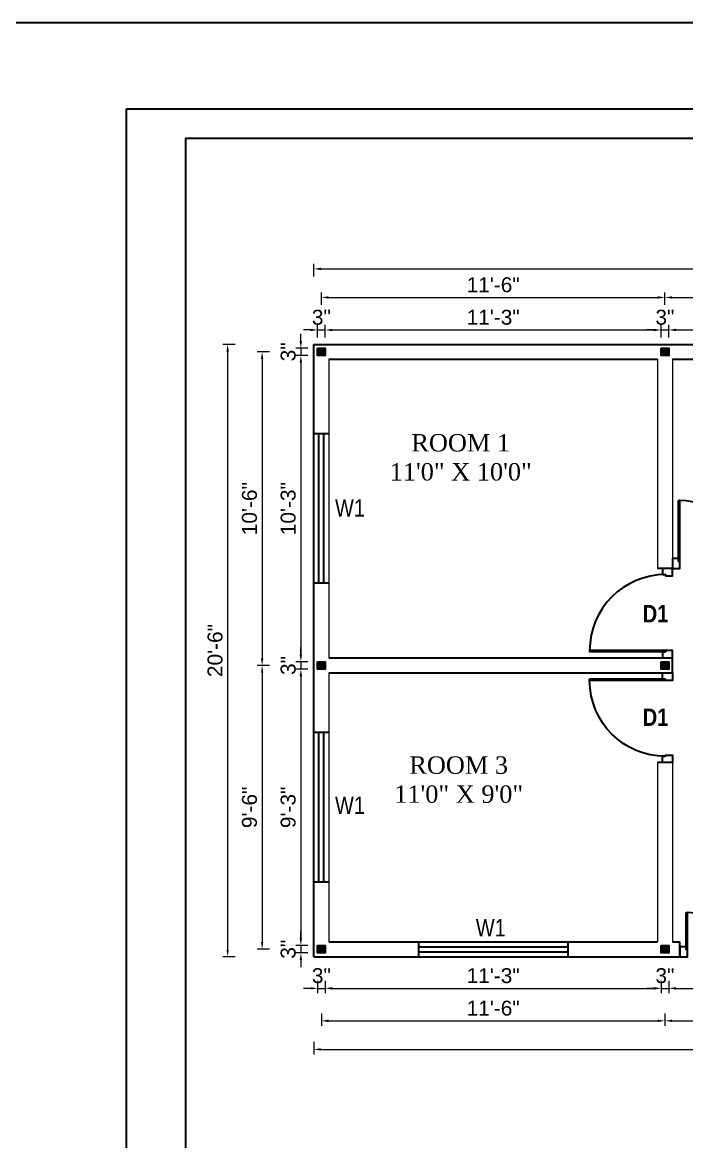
# Model space of a CAD drawing. Header units: inches. Extents: x 94889 to 364662, y -10661 to -3947.
# Drawn here: x 113645.8 to 113912.6, y -7597.2 to -7147.5 of the extents above; entities that cross this region are included whole.
import ezdxf

# ---------------------------------------------------------------- set-up
doc = ezdxf.new("R2010")
doc.units = ezdxf.units.IN
doc.header["$LTSCALE"] = 2
doc.header["$MEASUREMENT"] = 0
doc.header["$PDMODE"] = 34
doc.layers.get('DEFPOINTS').update_dxf_attribs({"color": 141, "linetype": 'CONTINUOUS'})
for name, color, linetype, lineweight in [('dimension', 160, 'CONTINUOUS', 15), ('door', 20, 'CONTINUOUS', 35), ('steps', 253, 'CONTINUOUS', 20)]:
    doc.layers.add(name, color=color, linetype=linetype, lineweight=lineweight)
doc.layers.add('Normal Wall', color=7, linetype='CONTINUOUS', lineweight=35, true_color=0xffaf89)
doc.styles.add('Lettring Text', font='arial.ttf')
doc.styles.get("Standard").update_dxf_attribs({"font": 'ARIALN.TTF'})
doc.dimstyles.new('Copy of Standard', dxfattribs={"dimtxt": 6, "dimasz": 2.875, "dimexe": 2, "dimexo": 4, "dimgap": 2, "dimtad": 1, "dimdec": 0, "dimrnd": 1, "dimzin": 0, "dimdsep": 46, "dimlunit": 4, "dimtxsty": 'Lettring Text', "dimcen": 0.1, "dimclrd": 7, "dimclre": 7, "dimclrt": 7, "dimazin": 0, "dimtfac": 0.645, "dimtdec": 0, "dimtmove": 1, "dimatfit": 0, "dimfxl": 3, "dimfxlon": 1, "dimtfillclr": 256, "dimtolj": 1, "dimtzin": 0, "dimlwd": -1, "dimlwe": -1, "dimarcsym": 2})

# ---------------------------------------------------------------- blocks, each defined once
blk = doc.blocks.new("3' DOOR")
at = {"layer": 'door', "ltscale": 0.5}
for p, q in [((104173.36, -7670.17), (104173.86, -7670.16)), ((104173.36, -7685.16), (104173.36, -7670.17)), ((104173.86, -7685.16), (104173.86, -7670.16)), ((104203.86, -7685.16), (104203.86, -7670.16)), ((104203.86, -7670.16), (104204.36, -7670.16)), ((104204.36, -7685.16), (104204.36, -7670.16)), ((104173.36, -7683.91), (104173.36, -7685.16)), ((104204.36, -7683.91), (104204.36, -7685.16)), ((104173.86, -7685.16), (104173.36, -7685.16)), ((104204.36, -7685.16), (104203.86, -7685.16))]:
    blk.add_line(p, q, dxfattribs=at)
for points in [[(104173.36, -7683.91), (104170.86, -7683.91), (104170.86, -7687.91), (104173.86, -7687.91), (104173.86, -7685.16)], [(104203.86, -7685.16), (104203.86, -7687.91), (104206.86, -7687.91), (104206.86, -7683.91), (104204.36, -7683.91)]]:
    blk.add_lwpolyline(points, dxfattribs=at)
for centre, start, end in [((104173.86, -7685.16), 0, 90), ((104203.86, -7685.16), 90, 180)]:
    blk.add_arc(centre, 15, start, end, dxfattribs=at)
blk = doc.blocks.new("2.5' DOOR")
at = {"layer": 'door', "ltscale": 0.5}
for p, q in [((104171.42, -7702.85), (104171.42, -7678.35)), ((104171.92, -7678.35), (104171.42, -7678.35)), ((104171.92, -7702.85), (104171.92, -7678.35)), ((104171.42, -7701.6), (104171.42, -7702.85)), ((104171.92, -7702.85), (104171.42, -7702.85))]:
    blk.add_line(p, q, dxfattribs=at)
for points in [[(104171.42, -7701.6), (104168.92, -7701.6), (104168.92, -7705.6), (104171.92, -7705.6), (104171.92, -7702.85)], [(104196.42, -7701.6), (104196.42, -7702.85), (104195.92, -7702.85), (104195.92, -7705.6), (104198.92, -7705.6), (104198.92, -7701.6), (104196.42, -7701.6)]]:
    blk.add_lwpolyline(points, dxfattribs=at)
blk.add_arc((104171.92, -7702.85), 24.5, 0, 90, dxfattribs=at)
blk = doc.blocks.new("3' SINGLE DOOR")
at = {"layer": 'door', "ltscale": 0.5}
for p, q in [((104171.42, -7702.85), (104171.42, -7672.35)), ((104171.92, -7672.35), (104171.42, -7672.35)), ((104171.92, -7702.85), (104171.92, -7672.35)), ((104171.42, -7701.6), (104171.42, -7702.85)), ((104171.92, -7702.85), (104171.42, -7702.85))]:
    blk.add_line(p, q, dxfattribs=at)
for points in [[(104171.42, -7701.6), (104168.92, -7701.6), (104168.92, -7705.6), (104171.92, -7705.6), (104171.92, -7702.85)], [(104202.42, -7701.6), (104202.42, -7702.85), (104201.92, -7702.85), (104201.92, -7705.6), (104204.92, -7705.6), (104204.92, -7701.6), (104202.42, -7701.6)]]:
    blk.add_lwpolyline(points, dxfattribs=at)
blk.add_arc((104171.92, -7702.85), 30.5, 0, 90, dxfattribs=at)
blk = doc.blocks.new('*D934')
at = {"layer": 'DEFPOINTS', "color": 0, "ltscale": 0.3, "transparency": 16777216}
for p in [(113767.43, -7271.07), (113764.43, -7278.36), (113767.43, -7278.36)]:
    blk.add_point(p, dxfattribs=at)
at = {"layer": 'steps', "color": 7, "ltscale": 0.3, "transparency": 16777216}
for p, q in [((113764.43, -7274.07), (113764.43, -7269.07)), ((113767.43, -7274.07), (113767.43, -7269.07)), ((113761.56, -7271.07), (113758.68, -7271.07)), ((113764.43, -7271.07), (113767.43, -7271.07)), ((113770.31, -7271.07), (113773.18, -7271.07))]:
    blk.add_line(p, q, dxfattribs=at)
for points in [[(113761.56, -7270.59), (113761.56, -7271.55), (113764.43, -7271.07)], [(113770.31, -7270.59), (113770.31, -7271.55), (113767.43, -7271.07)]]:
    blk.add_solid(points, dxfattribs=at)
at = {"layer": 'steps', "color": 7, "ltscale": 0.3, "transparency": 16777216, "insert": (113765.93, -7266), "char_height": 6, "attachment_point": 5, "style": 'Lettring Text'}
blk.add_mtext('\\A1;3"', dxfattribs=at)
blk = doc.blocks.new('*D935')
at = {"layer": 'DEFPOINTS', "color": 0, "ltscale": 0.5, "transparency": 16777216}
for p in [(113902.43, -7271.07), (113767.43, -7278.36), (113902.43, -7278.36)]:
    blk.add_point(p, dxfattribs=at)
at = {"layer": 'steps', "color": 7, "ltscale": 0.5, "transparency": 16777216}
for p, q in [((113767.43, -7274.07), (113767.43, -7269.07)), ((113902.43, -7274.07), (113902.43, -7269.07)), ((113770.31, -7271.07), (113899.56, -7271.07))]:
    blk.add_line(p, q, dxfattribs=at)
for points in [[(113770.31, -7270.59), (113770.31, -7271.55), (113767.43, -7271.07)], [(113899.56, -7270.59), (113899.56, -7271.55), (113902.43, -7271.07)]]:
    blk.add_solid(points, dxfattribs=at)
at = {"layer": 'steps', "color": 7, "ltscale": 0.5, "transparency": 16777216, "insert": (113834.93, -7266), "char_height": 6, "attachment_point": 5, "style": 'Lettring Text'}
blk.add_mtext('\\A1;11\'-3"', dxfattribs=at)
blk = doc.blocks.new('*D936')
at = {"layer": 'DEFPOINTS', "color": 0, "ltscale": 0.5, "transparency": 16777216}
for p in [(113905.43, -7271.07), (113902.43, -7278.36), (113905.43, -7278.36)]:
    blk.add_point(p, dxfattribs=at)
at = {"layer": 'steps', "color": 7, "ltscale": 0.5, "transparency": 16777216}
for p, q in [((113902.43, -7274.07), (113902.43, -7269.07)), ((113905.43, -7274.07), (113905.43, -7269.07)), ((113899.56, -7271.07), (113896.68, -7271.07)), ((113902.43, -7271.07), (113905.43, -7271.07)), ((113908.31, -7271.07), (113911.18, -7271.07))]:
    blk.add_line(p, q, dxfattribs=at)
for points in [[(113899.56, -7270.59), (113899.56, -7271.55), (113902.43, -7271.07)], [(113908.31, -7270.59), (113908.31, -7271.55), (113905.43, -7271.07)]]:
    blk.add_solid(points, dxfattribs=at)
at = {"layer": 'steps', "color": 7, "ltscale": 0.5, "transparency": 16777216, "insert": (113903.93, -7266), "char_height": 6, "attachment_point": 5, "style": 'Lettring Text'}
blk.add_mtext('\\A1;3"', dxfattribs=at)
blk = doc.blocks.new('*D937')
at = {"layer": 'DEFPOINTS', "color": 0, "ltscale": 0.5, "transparency": 16777216}
for p in [(113950.43, -7271.07), (113905.43, -7278.36), (113950.43, -7278.36)]:
    blk.add_point(p, dxfattribs=at)
at = {"layer": 'steps', "color": 7, "ltscale": 0.5, "transparency": 16777216}
for p, q in [((113905.43, -7274.07), (113905.43, -7269.07)), ((113950.43, -7274.07), (113950.43, -7269.07)), ((113908.31, -7271.07), (113947.56, -7271.07))]:
    blk.add_line(p, q, dxfattribs=at)
for points in [[(113908.31, -7270.59), (113908.31, -7271.55), (113905.43, -7271.07)], [(113947.56, -7270.59), (113947.56, -7271.55), (113950.43, -7271.07)]]:
    blk.add_solid(points, dxfattribs=at)
at = {"layer": 'steps', "color": 7, "ltscale": 0.5, "transparency": 16777216, "insert": (113927.93, -7266), "char_height": 6, "attachment_point": 5, "style": 'Lettring Text'}
blk.add_mtext('\\A1;3\'-9"', dxfattribs=at)
blk = doc.blocks.new('*D941')
at = {"layer": 'DEFPOINTS', "color": 0, "ltscale": 0.5, "transparency": 16777216}
for p in [(113903.93, -7258.01), (113765.93, -7279.86), (113903.93, -7279.86)]:
    blk.add_point(p, dxfattribs=at)
at = {"layer": 'steps', "color": 7, "ltscale": 0.5, "transparency": 16777216}
for p, q in [((113765.93, -7261.01), (113765.93, -7256.01)), ((113903.93, -7261.01), (113903.93, -7256.01)), ((113768.81, -7258.01), (113901.06, -7258.01))]:
    blk.add_line(p, q, dxfattribs=at)
for points in [[(113768.81, -7257.53), (113768.81, -7258.49), (113765.93, -7258.01)], [(113901.06, -7257.53), (113901.06, -7258.49), (113903.93, -7258.01)]]:
    blk.add_solid(points, dxfattribs=at)
at = {"layer": 'steps', "color": 7, "ltscale": 0.5, "transparency": 16777216, "insert": (113834.93, -7252.95), "char_height": 6, "attachment_point": 5, "style": 'Lettring Text'}
blk.add_mtext('\\A1;11\'-6"', dxfattribs=at)
blk = doc.blocks.new('*D950')
at = {"layer": 'DEFPOINTS', "color": 0, "ltscale": 0.5, "transparency": 16777216}
for p in [(113951.93, -7258.01), (113903.93, -7279.86), (113951.93, -7279.86)]:
    blk.add_point(p, dxfattribs=at)
at = {"layer": 'steps', "color": 7, "ltscale": 0.5, "transparency": 16777216}
for p, q in [((113903.93, -7261.01), (113903.93, -7256.01)), ((113951.93, -7261.01), (113951.93, -7256.01)), ((113906.81, -7258.01), (113949.06, -7258.01))]:
    blk.add_line(p, q, dxfattribs=at)
for points in [[(113906.81, -7257.53), (113906.81, -7258.49), (113903.93, -7258.01)], [(113949.06, -7257.53), (113949.06, -7258.49), (113951.93, -7258.01)]]:
    blk.add_solid(points, dxfattribs=at)
at = {"layer": 'steps', "color": 7, "ltscale": 0.5, "transparency": 16777216, "insert": (113927.93, -7253.01), "char_height": 6, "attachment_point": 5, "style": 'Lettring Text'}
blk.add_mtext("\\A1;4'", dxfattribs=at)
blk = doc.blocks.new('*D952')
at = {"layer": 'DEFPOINTS', "color": 0, "ltscale": 0.5, "transparency": 16777216}
for p in [(114092.93, -7246.53), (113762.93, -7276.86), (114092.93, -7276.86)]:
    blk.add_point(p, dxfattribs=at)
at = {"layer": 'steps', "color": 7, "ltscale": 0.5, "transparency": 16777216}
for p, q in [((113762.93, -7249.53), (113762.93, -7244.53)), ((113765.81, -7246.53), (114090.06, -7246.53)), ((114092.93, -7249.53), (114092.93, -7244.53))]:
    blk.add_line(p, q, dxfattribs=at)
for points in [[(113765.81, -7246.05), (113765.81, -7247.01), (113762.93, -7246.53)], [(114090.06, -7246.05), (114090.06, -7247.01), (114092.93, -7246.53)]]:
    blk.add_solid(points, dxfattribs=at)
at = {"layer": 'steps', "color": 7, "ltscale": 0.5, "transparency": 16777216, "insert": (113927.93, -7241.47), "char_height": 6, "attachment_point": 5, "style": 'Lettring Text'}
blk.add_mtext('\\A1;27\'-6"', dxfattribs=at)
blk = doc.blocks.new('*D953')
at = {"layer": 'DEFPOINTS', "color": 0, "ltscale": 0.3, "transparency": 16777216}
for p in [(113764.43, -7521.36), (113767.43, -7521.36), (113767.43, -7535.58)]:
    blk.add_point(p, dxfattribs=at)
at = {"layer": 'steps', "color": 7, "ltscale": 0.3, "transparency": 16777216}
for p, q in [((113761.56, -7535.58), (113758.68, -7535.58)), ((113764.43, -7532.58), (113764.43, -7537.58)), ((113764.43, -7535.58), (113767.43, -7535.58)), ((113767.43, -7532.58), (113767.43, -7537.58)), ((113770.31, -7535.58), (113773.18, -7535.58))]:
    blk.add_line(p, q, dxfattribs=at)
for points in [[(113761.56, -7535.1), (113761.56, -7536.06), (113764.43, -7535.58)], [(113770.31, -7535.1), (113770.31, -7536.06), (113767.43, -7535.58)]]:
    blk.add_solid(points, dxfattribs=at)
at = {"layer": 'steps', "color": 7, "ltscale": 0.3, "transparency": 16777216, "insert": (113765.93, -7530.52), "char_height": 6, "attachment_point": 5, "style": 'Lettring Text'}
blk.add_mtext('\\A1;3"', dxfattribs=at)
blk = doc.blocks.new('*D954')
at = {"layer": 'DEFPOINTS', "color": 0, "ltscale": 0.5, "transparency": 16777216}
for p in [(113767.43, -7521.36), (113902.43, -7521.36), (113902.43, -7535.58)]:
    blk.add_point(p, dxfattribs=at)
at = {"layer": 'steps', "color": 7, "ltscale": 0.5, "transparency": 16777216}
for p, q in [((113767.43, -7532.58), (113767.43, -7537.58)), ((113770.31, -7535.58), (113899.56, -7535.58)), ((113902.43, -7532.58), (113902.43, -7537.58))]:
    blk.add_line(p, q, dxfattribs=at)
for points in [[(113770.31, -7535.1), (113770.31, -7536.06), (113767.43, -7535.58)], [(113899.56, -7535.1), (113899.56, -7536.06), (113902.43, -7535.58)]]:
    blk.add_solid(points, dxfattribs=at)
at = {"layer": 'steps', "color": 7, "ltscale": 0.5, "transparency": 16777216, "insert": (113834.93, -7530.52), "char_height": 6, "attachment_point": 5, "style": 'Lettring Text'}
blk.add_mtext('\\A1;11\'-3"', dxfattribs=at)
blk = doc.blocks.new('*D955')
at = {"layer": 'DEFPOINTS', "color": 0, "ltscale": 0.5, "transparency": 16777216}
for p in [(113902.43, -7521.36), (113905.43, -7521.36), (113905.43, -7535.58)]:
    blk.add_point(p, dxfattribs=at)
at = {"layer": 'steps', "color": 7, "ltscale": 0.5, "transparency": 16777216}
for p, q in [((113899.56, -7535.58), (113896.68, -7535.58)), ((113902.43, -7532.58), (113902.43, -7537.58)), ((113902.43, -7535.58), (113905.43, -7535.58)), ((113905.43, -7532.58), (113905.43, -7537.58)), ((113908.31, -7535.58), (113911.18, -7535.58))]:
    blk.add_line(p, q, dxfattribs=at)
for points in [[(113899.56, -7535.1), (113899.56, -7536.06), (113902.43, -7535.58)], [(113908.31, -7535.1), (113908.31, -7536.06), (113905.43, -7535.58)]]:
    blk.add_solid(points, dxfattribs=at)
at = {"layer": 'steps', "color": 7, "ltscale": 0.5, "transparency": 16777216, "insert": (113903.93, -7530.52), "char_height": 6, "attachment_point": 5, "style": 'Lettring Text'}
blk.add_mtext('\\A1;3"', dxfattribs=at)
blk = doc.blocks.new('*D956')
at = {"layer": 'DEFPOINTS', "color": 0, "ltscale": 0.5, "transparency": 16777216}
for p in [(113905.43, -7521.36), (113950.43, -7521.36), (113950.43, -7535.58)]:
    blk.add_point(p, dxfattribs=at)
at = {"layer": 'steps', "color": 7, "ltscale": 0.5, "transparency": 16777216}
for p, q in [((113905.43, -7532.58), (113905.43, -7537.58)), ((113908.31, -7535.58), (113947.56, -7535.58)), ((113950.43, -7532.58), (113950.43, -7537.58))]:
    blk.add_line(p, q, dxfattribs=at)
for points in [[(113908.31, -7535.1), (113908.31, -7536.06), (113905.43, -7535.58)], [(113947.56, -7535.1), (113947.56, -7536.06), (113950.43, -7535.58)]]:
    blk.add_solid(points, dxfattribs=at)
at = {"layer": 'steps', "color": 7, "ltscale": 0.5, "transparency": 16777216, "insert": (113927.93, -7530.52), "char_height": 6, "attachment_point": 5, "style": 'Lettring Text'}
blk.add_mtext('\\A1;3\'-9"', dxfattribs=at)
blk = doc.blocks.new('*D960')
at = {"layer": 'DEFPOINTS', "color": 0, "ltscale": 0.5, "transparency": 16777216}
for p in [(113765.93, -7519.86), (113903.93, -7519.86), (113903.93, -7548.64)]:
    blk.add_point(p, dxfattribs=at)
at = {"layer": 'steps', "color": 7, "ltscale": 0.5, "transparency": 16777216}
for p, q in [((113765.93, -7545.64), (113765.93, -7550.64)), ((113768.81, -7548.64), (113901.06, -7548.64)), ((113903.93, -7545.64), (113903.93, -7550.64))]:
    blk.add_line(p, q, dxfattribs=at)
for points in [[(113768.81, -7548.16), (113768.81, -7549.12), (113765.93, -7548.64)], [(113901.06, -7548.16), (113901.06, -7549.12), (113903.93, -7548.64)]]:
    blk.add_solid(points, dxfattribs=at)
at = {"layer": 'steps', "color": 7, "ltscale": 0.5, "transparency": 16777216, "insert": (113834.93, -7543.58), "char_height": 6, "attachment_point": 5, "style": 'Lettring Text'}
blk.add_mtext('\\A1;11\'-6"', dxfattribs=at)
blk = doc.blocks.new('*D961')
at = {"layer": 'DEFPOINTS', "color": 0, "ltscale": 0.5, "transparency": 16777216}
for p in [(113903.93, -7519.86), (113951.93, -7519.86), (113951.93, -7548.64)]:
    blk.add_point(p, dxfattribs=at)
at = {"layer": 'steps', "color": 7, "ltscale": 0.5, "transparency": 16777216}
for p, q in [((113903.93, -7545.64), (113903.93, -7550.64)), ((113906.81, -7548.64), (113949.06, -7548.64)), ((113951.93, -7545.64), (113951.93, -7550.64))]:
    blk.add_line(p, q, dxfattribs=at)
for points in [[(113906.81, -7548.16), (113906.81, -7549.12), (113903.93, -7548.64)], [(113949.06, -7548.16), (113949.06, -7549.12), (113951.93, -7548.64)]]:
    blk.add_solid(points, dxfattribs=at)
at = {"layer": 'steps', "color": 7, "ltscale": 0.5, "transparency": 16777216, "insert": (113927.93, -7543.64), "char_height": 6, "attachment_point": 5, "style": 'Lettring Text'}
blk.add_mtext("\\A1;4'", dxfattribs=at)
blk = doc.blocks.new('*D963')
at = {"layer": 'DEFPOINTS', "color": 0, "ltscale": 0.5, "transparency": 16777216}
for p in [(113762.93, -7522.86), (114092.93, -7522.86), (114092.93, -7560.12)]:
    blk.add_point(p, dxfattribs=at)
at = {"layer": 'steps', "color": 7, "ltscale": 0.5, "transparency": 16777216}
for p, q in [((113762.93, -7557.12), (113762.93, -7562.12)), ((114092.93, -7557.12), (114092.93, -7562.12)), ((113765.81, -7560.12), (114090.06, -7560.12))]:
    blk.add_line(p, q, dxfattribs=at)
for points in [[(113765.81, -7559.64), (113765.81, -7560.6), (113762.93, -7560.12)], [(114090.06, -7559.64), (114090.06, -7560.6), (114092.93, -7560.12)]]:
    blk.add_solid(points, dxfattribs=at)
at = {"layer": 'steps', "color": 7, "ltscale": 0.5, "transparency": 16777216, "insert": (113927.93, -7555.05), "char_height": 6, "attachment_point": 5, "style": 'Lettring Text'}
blk.add_mtext('\\A1;27\'-6"', dxfattribs=at)
blk = doc.blocks.new('*D942')
at = {"layer": 'DEFPOINTS', "color": 0, "ltscale": 0.3, "transparency": 16777216}
for p in [(113764.43, -7278.36), (113757.68, -7281.36), (113764.43, -7281.36)]:
    blk.add_point(p, dxfattribs=at)
at = {"layer": 'steps', "color": 7, "ltscale": 0.3, "transparency": 16777216}
for p, q in [((113757.68, -7275.48), (113757.68, -7272.61)), ((113760.43, -7278.36), (113755.68, -7278.36)), ((113757.68, -7278.36), (113757.68, -7281.36)), ((113760.43, -7281.36), (113755.68, -7281.36)), ((113757.68, -7284.23), (113757.68, -7287.11))]:
    blk.add_line(p, q, dxfattribs=at)
for points in [[(113757.2, -7275.48), (113758.16, -7275.48), (113757.68, -7278.36)], [(113757.2, -7284.23), (113758.16, -7284.23), (113757.68, -7281.36)]]:
    blk.add_solid(points, dxfattribs=at)
at = {"layer": 'steps', "color": 7, "ltscale": 0.3, "transparency": 16777216, "insert": (113752.61, -7279.86), "char_height": 6, "attachment_point": 5, "rotation": 90, "style": 'Lettring Text'}
blk.add_mtext('\\A1;3"', dxfattribs=at)
blk = doc.blocks.new('*D943')
at = {"layer": 'DEFPOINTS', "color": 0, "ltscale": 0.5, "transparency": 16777216}
for p in [(113764.43, -7281.36), (113757.68, -7404.36), (113764.43, -7404.36)]:
    blk.add_point(p, dxfattribs=at)
at = {"layer": 'steps', "color": 7, "ltscale": 0.5, "transparency": 16777216}
for p, q in [((113760.43, -7281.36), (113755.68, -7281.36)), ((113757.68, -7284.23), (113757.68, -7401.48)), ((113760.43, -7404.36), (113755.68, -7404.36))]:
    blk.add_line(p, q, dxfattribs=at)
for points in [[(113757.2, -7284.23), (113758.16, -7284.23), (113757.68, -7281.36)], [(113757.2, -7401.48), (113758.16, -7401.48), (113757.68, -7404.36)]]:
    blk.add_solid(points, dxfattribs=at)
at = {"layer": 'steps', "color": 7, "ltscale": 0.5, "transparency": 16777216, "insert": (113752.61, -7342.86), "char_height": 6, "attachment_point": 5, "rotation": 90, "style": 'Lettring Text'}
blk.add_mtext('\\A1;10\'-3"', dxfattribs=at)
blk = doc.blocks.new('*D944')
at = {"layer": 'DEFPOINTS', "color": 0, "ltscale": 0.5, "transparency": 16777216}
for p in [(113764.43, -7404.36), (113757.68, -7407.36), (113764.43, -7407.36)]:
    blk.add_point(p, dxfattribs=at)
at = {"layer": 'steps', "color": 7, "ltscale": 0.5, "transparency": 16777216}
for p, q in [((113757.68, -7401.48), (113757.68, -7398.61)), ((113760.43, -7404.36), (113755.68, -7404.36)), ((113757.68, -7404.36), (113757.68, -7407.36)), ((113760.43, -7407.36), (113755.68, -7407.36)), ((113757.68, -7410.23), (113757.68, -7413.11))]:
    blk.add_line(p, q, dxfattribs=at)
for points in [[(113757.2, -7401.48), (113758.16, -7401.48), (113757.68, -7404.36)], [(113757.2, -7410.23), (113758.16, -7410.23), (113757.68, -7407.36)]]:
    blk.add_solid(points, dxfattribs=at)
at = {"layer": 'steps', "color": 7, "ltscale": 0.5, "transparency": 16777216, "insert": (113752.61, -7405.86), "char_height": 6, "attachment_point": 5, "rotation": 90, "style": 'Lettring Text'}
blk.add_mtext('\\A1;3"', dxfattribs=at)
blk = doc.blocks.new('*D945')
at = {"layer": 'DEFPOINTS', "color": 0, "ltscale": 0.5, "transparency": 16777216}
for p in [(113764.43, -7407.36), (113757.68, -7518.36), (113764.43, -7518.36)]:
    blk.add_point(p, dxfattribs=at)
at = {"layer": 'steps', "color": 7, "ltscale": 0.5, "transparency": 16777216}
for p, q in [((113760.43, -7407.36), (113755.68, -7407.36)), ((113757.68, -7410.23), (113757.68, -7515.48)), ((113760.43, -7518.36), (113755.68, -7518.36))]:
    blk.add_line(p, q, dxfattribs=at)
for points in [[(113757.2, -7410.23), (113758.16, -7410.23), (113757.68, -7407.36)], [(113757.2, -7515.48), (113758.16, -7515.48), (113757.68, -7518.36)]]:
    blk.add_solid(points, dxfattribs=at)
at = {"layer": 'steps', "color": 7, "ltscale": 0.5, "transparency": 16777216, "insert": (113752.61, -7462.86), "char_height": 6, "attachment_point": 5, "rotation": 90, "style": 'Lettring Text'}
blk.add_mtext('\\A1;9\'-3"', dxfattribs=at)
blk = doc.blocks.new('*D946')
at = {"layer": 'DEFPOINTS', "color": 0, "ltscale": 0.5, "transparency": 16777216}
for p in [(113757.68, -7521.36), (113764.43, -7518.36), (113764.43, -7521.36)]:
    blk.add_point(p, dxfattribs=at)
at = {"layer": 'steps', "color": 7, "ltscale": 0.5, "transparency": 16777216}
for p, q in [((113757.68, -7515.48), (113757.68, -7512.61)), ((113760.43, -7518.36), (113755.68, -7518.36)), ((113760.43, -7521.36), (113755.68, -7521.36)), ((113757.68, -7518.36), (113757.68, -7521.36)), ((113757.68, -7524.23), (113757.68, -7527.11))]:
    blk.add_line(p, q, dxfattribs=at)
for points in [[(113757.2, -7515.48), (113758.16, -7515.48), (113757.68, -7518.36)], [(113757.2, -7524.23), (113758.16, -7524.23), (113757.68, -7521.36)]]:
    blk.add_solid(points, dxfattribs=at)
at = {"layer": 'steps', "color": 7, "ltscale": 0.5, "transparency": 16777216, "insert": (113752.61, -7519.86), "char_height": 6, "attachment_point": 5, "rotation": 90, "style": 'Lettring Text'}
blk.add_mtext('\\A1;3"', dxfattribs=at)
blk = doc.blocks.new('*D947')
at = {"layer": 'DEFPOINTS', "color": 0, "ltscale": 0.5, "transparency": 16777216}
for p in [(113765.93, -7279.86), (113742.13, -7405.86), (113765.93, -7405.86)]:
    blk.add_point(p, dxfattribs=at)
at = {"layer": 'steps', "color": 7, "ltscale": 0.5, "transparency": 16777216}
for p, q in [((113745.13, -7279.86), (113740.13, -7279.86)), ((113742.13, -7282.73), (113742.13, -7402.98)), ((113745.13, -7405.86), (113740.13, -7405.86))]:
    blk.add_line(p, q, dxfattribs=at)
for points in [[(113741.65, -7282.73), (113742.61, -7282.73), (113742.13, -7279.86)], [(113741.65, -7402.98), (113742.61, -7402.98), (113742.13, -7405.86)]]:
    blk.add_solid(points, dxfattribs=at)
at = {"layer": 'steps', "color": 7, "ltscale": 0.5, "transparency": 16777216, "insert": (113737.07, -7342.86), "char_height": 6, "attachment_point": 5, "rotation": 90, "style": 'Lettring Text'}
blk.add_mtext('\\A1;10\'-6"', dxfattribs=at)
blk = doc.blocks.new('*D948')
at = {"layer": 'DEFPOINTS', "color": 0, "ltscale": 0.5, "transparency": 16777216}
for p in [(113765.93, -7405.86), (113742.13, -7519.86), (113765.93, -7519.86)]:
    blk.add_point(p, dxfattribs=at)
at = {"layer": 'steps', "color": 7, "ltscale": 0.5, "transparency": 16777216}
for p, q in [((113745.13, -7405.86), (113740.13, -7405.86)), ((113742.13, -7408.73), (113742.13, -7516.98)), ((113745.13, -7519.86), (113740.13, -7519.86))]:
    blk.add_line(p, q, dxfattribs=at)
for points in [[(113741.65, -7408.73), (113742.61, -7408.73), (113742.13, -7405.86)], [(113741.65, -7516.98), (113742.61, -7516.98), (113742.13, -7519.86)]]:
    blk.add_solid(points, dxfattribs=at)
at = {"layer": 'steps', "color": 7, "ltscale": 0.5, "transparency": 16777216, "insert": (113737.07, -7462.86), "char_height": 6, "attachment_point": 5, "rotation": 90, "style": 'Lettring Text'}
blk.add_mtext('\\A1;9\'-6"', dxfattribs=at)
blk = doc.blocks.new('*D949')
at = {"layer": 'DEFPOINTS', "color": 0, "ltscale": 0.5, "transparency": 16777216}
for p in [(113728.29, -7276.86), (113762.93, -7276.86), (113762.93, -7522.86)]:
    blk.add_point(p, dxfattribs=at)
at = {"layer": 'steps', "color": 7, "ltscale": 0.5, "transparency": 16777216}
for p, q in [((113731.29, -7276.86), (113726.29, -7276.86)), ((113728.29, -7519.98), (113728.29, -7279.73)), ((113731.29, -7522.86), (113726.29, -7522.86))]:
    blk.add_line(p, q, dxfattribs=at)
for points in [[(113727.81, -7279.73), (113728.77, -7279.73), (113728.29, -7276.86)], [(113727.81, -7519.98), (113728.77, -7519.98), (113728.29, -7522.86)]]:
    blk.add_solid(points, dxfattribs=at)
at = {"layer": 'steps', "color": 7, "ltscale": 0.5, "transparency": 16777216, "insert": (113723.23, -7399.86), "char_height": 6, "attachment_point": 5, "rotation": 90, "style": 'Lettring Text'}
blk.add_mtext('\\A1;20\'-6"', dxfattribs=at)

msp = doc.modelspace()

# ---------------------------------------------------------------- hatches: boundary and pattern name
at = {"layer": 'door', "ltscale": 0.5}
h = msp.add_hatch(dxfattribs=at)
h.set_pattern_fill('ANSI31', color=256)
h.set_pattern_definition([(45, (9741.01178, 125.92399), (-0.08838834765, 0.08838834765), [])])
h.paths.add_polyline_path([(113764.43, -7278.36), (113767.43, -7278.36), (113767.43, -7281.36), (113764.43, -7281.36)])
h = msp.add_hatch(dxfattribs=at)
h.set_pattern_fill('ANSI31', color=256)
h.set_pattern_definition([(45, (9879.01178, 125.92399), (-0.08838834765, 0.08838834765), [])])
h.paths.add_polyline_path([(113902.43, -7278.36), (113905.43, -7278.36), (113905.43, -7281.36), (113902.43, -7281.36)])
h = msp.add_hatch(dxfattribs=at)
h.set_pattern_fill('ANSI31', color=256)
h.set_pattern_definition([(45, (9741.01178, -0.07601), (-0.08838834765, 0.08838834765), [])])
h.paths.add_polyline_path([(113764.43, -7404.36), (113767.43, -7404.36), (113767.43, -7407.36), (113764.43, -7407.36)])
h = msp.add_hatch(dxfattribs=at)
h.set_pattern_fill('ANSI31', color=256)
h.set_pattern_definition([(45, (9879.01178, -0.07601), (-0.08838834765, 0.08838834765), [])])
h.paths.add_polyline_path([(113902.43, -7404.36), (113905.43, -7404.36), (113905.43, -7407.36), (113902.43, -7407.36)])
h = msp.add_hatch(dxfattribs=at)
h.set_pattern_fill('ANSI31', color=256)
h.set_pattern_definition([(45, (9741.01178, -114.07601), (-0.08838834765, 0.08838834765), [])])
h.paths.add_polyline_path([(113764.43, -7518.36), (113767.43, -7518.36), (113767.43, -7521.36), (113764.43, -7521.36)])
h = msp.add_hatch(dxfattribs=at)
h.set_pattern_fill('ANSI31', color=256)
h.set_pattern_definition([(45, (9879.01178, -114.07601), (-0.08838834765, 0.08838834765), [])])
h.paths.add_polyline_path([(113902.43, -7518.36), (113905.43, -7518.36), (113905.43, -7521.36), (113902.43, -7521.36)])

# ---------------------------------------------------------------- linework, layer by layer
at = {"layer": 'dimension', "ltscale": 7}
for p, q in [((113768.93, -7282.86), (113768.93, -7402.86)), ((113900.93, -7282.86), (113900.93, -7366.86)), ((113906.93, -7282.86), (113906.93, -7366.86)), ((113768.93, -7408.86), (113768.93, -7516.86)), ((113900.93, -7444.86), (113900.93, -7516.86)), ((113906.93, -7444.86), (113906.93, -7516.86))]:
    msp.add_line(p, q, dxfattribs=at)
at = {"layer": 'door', "ltscale": 0.5}
for p, q in [((113762.93, -7276.86), (114092.93, -7276.86)), ((113762.93, -7522.86), (113762.93, -7276.86)), ((113768.93, -7282.86), (113900.93, -7282.86)), ((113906.93, -7282.86), (113948.93, -7282.86)), ((113768.93, -7312.86), (113762.93, -7312.86)), ((113764.93, -7372.86), (113764.93, -7312.86)), ((113766.93, -7372.86), (113766.93, -7312.86)), ((113906.93, -7366.86), (113900.93, -7366.86)), ((113768.93, -7372.86), (113762.93, -7372.86)), ((113768.93, -7402.86), (113906.93, -7402.86)), ((113906.93, -7408.86), (113906.93, -7402.86)), ((113768.93, -7408.86), (113906.93, -7408.86)), ((113768.93, -7432.86), (113762.93, -7432.86)), ((113764.93, -7492.86), (113764.93, -7432.86)), ((113766.93, -7492.86), (113766.93, -7432.86)), ((113906.93, -7444.86), (113900.93, -7444.86)), ((113768.93, -7492.86), (113762.93, -7492.86)), ((113768.93, -7516.86), (113900.93, -7516.86)), ((113804.93, -7516.86), (113804.93, -7522.86)), ((113864.93, -7516.86), (113864.93, -7522.86)), ((113906.93, -7516.86), (113909.93, -7516.86)), ((113909.93, -7522.86), (113909.93, -7516.86)), ((113804.93, -7518.86), (113864.93, -7518.86)), ((113804.93, -7520.86), (113864.93, -7520.86)), ((113762.93, -7522.86), (113909.93, -7522.86))]:
    msp.add_line(p, q, dxfattribs=at)
for points in [[(112119.96, -7147.5), (116295.25, -7147.5), (116295.25, -8053.1), (112119.96, -8053.1)], [(113764.43, -7278.36), (113767.43, -7278.36), (113767.43, -7281.36), (113764.43, -7281.36)], [(113902.43, -7278.36), (113905.43, -7278.36), (113905.43, -7281.36), (113902.43, -7281.36)], [(113764.43, -7404.36), (113767.43, -7404.36), (113767.43, -7407.36), (113764.43, -7407.36)], [(113902.43, -7404.36), (113905.43, -7404.36), (113905.43, -7407.36), (113902.43, -7407.36)], [(113764.43, -7518.36), (113767.43, -7518.36), (113767.43, -7521.36), (113764.43, -7521.36)], [(113902.43, -7518.36), (113905.43, -7518.36), (113905.43, -7521.36), (113902.43, -7521.36)]]:
    msp.add_lwpolyline(points, close=True, dxfattribs=at)
at = {"layer": 'Normal Wall'}
for points in [[(113687.59, -7182.22), (114745.59, -7182.22), (114745.59, -7932.75), (113687.59, -7932.75)], [(113687.59, -7182.22), (114745.59, -7182.22), (114745.59, -7932.75), (113687.59, -7932.75)], [(114733.68, -7194.12), (113711.4, -7194.12), (113711.4, -7920.84), (114733.68, -7920.84)], [(114733.68, -7194.12), (113711.4, -7194.12), (113711.4, -7920.84), (114733.68, -7920.84)]]:
    msp.add_lwpolyline(points, close=True, dxfattribs=at)

# ---------------------------------------------------------------- block references
at = {"layer": 'door'}
for name, p in [("2.5' DOOR", (9738.01, 338.74)), ("3' DOOR", (9739.07, 165.05))]:
    msp.add_blockref(name, p, dxfattribs=at)
at = {"layer": 'door', "rotation": 90}
msp.add_blockref("3' SINGLE DOOR", (106201.33, -111571.78), dxfattribs=at)
at = {"layer": 'door', "xscale": -1, "rotation": 90}
msp.add_blockref("3' SINGLE DOOR", (106201.33, 96760.06), dxfattribs=at)

# ---------------------------------------------------------------- texts
at = {"layer": 'steps', "color": 7, "ltscale": 0.3, "char_height": 7, "width": 55.268}
for s, insert, attachment_point in [('{\\fTimes New Roman|b0|i0|c0|p18;ROOM 1\\P11\'0" X 10\'0"}', (113821.9, -7312.89), 2), ('W1', (113777.42, -7339.07), 2), ('{\\fTechnic|b1|i0|c2|p2;D1}', (113900.15, -7381.56), 2), ('{\\fTechnic|b1|i0|c2|p2;D1}', (113900.15, -7430.16), 8), ('{\\fTimes New Roman|b0|i0|c0|p18;ROOM 3\\P11\'0" X 9\'0"}', (113821.08, -7442.38), 2), ('W1', (113777.42, -7458.52), 2), ('W1', (113833.98, -7507.74), 2)]:
    msp.add_mtext(s, dxfattribs=dict(at, insert=insert, attachment_point=attachment_point))

# ---------------------------------------------------------------- dimensions: what is measured, and where the dimension line sits
at = {"layer": 'steps', "ltscale": 0.5}
for base, p1, p2, picture, middle in [((114092.93, -7246.53), (113762.93, -7276.86), (114092.93, -7276.86), '*D952', (113927.93, -7241.47)), ((113903.93, -7258.01), (113765.93, -7279.86), (113903.93, -7279.86), '*D941', (113834.93, -7252.95)), ((113951.93, -7258.01), (113903.93, -7279.86), (113951.93, -7279.86), '*D950', (113927.93, -7253.01)), ((113902.43, -7271.07), (113767.43, -7278.36), (113902.43, -7278.36), '*D935', (113834.93, -7266)), ((113950.43, -7271.07), (113905.43, -7278.36), (113950.43, -7278.36), '*D937', (113927.93, -7266)), ((113903.93, -7548.64), (113765.93, -7519.86), (113903.93, -7519.86), '*D960', (113834.93, -7543.58)), ((113902.43, -7535.58), (113767.43, -7521.36), (113902.43, -7521.36), '*D954', (113834.93, -7530.52)), ((113951.93, -7548.64), (113903.93, -7519.86), (113951.93, -7519.86), '*D961', (113927.93, -7543.64)), ((113950.43, -7535.58), (113905.43, -7521.36), (113950.43, -7521.36), '*D956', (113927.93, -7530.52)), ((114092.93, -7560.12), (113762.93, -7522.86), (114092.93, -7522.86), '*D963', (113927.93, -7555.05))]:
    dim = msp.add_linear_dim(base=base, p1=p1, p2=p2, dimstyle='Copy of Standard', dxfattribs=at)
    dim.commit()
    dim.dimension.update_dxf_attribs({"geometry": picture, "text_midpoint": middle})
at = {"layer": 'steps', "color": 7, "ltscale": 0.3, "true_color": 0xffffff}
for base, p1, p2, picture, middle in [((113767.43, -7271.07), (113764.43, -7278.36), (113767.43, -7278.36), '*D934', (113765.93, -7271.07)), ((113767.43, -7535.58), (113764.43, -7521.36), (113767.43, -7521.36), '*D953', (113765.93, -7535.58))]:
    dim = msp.add_linear_dim(base=base, p1=p1, p2=p2, dimstyle='Copy of Standard', dxfattribs=at)
    dim.commit()
    dim.dimension.update_dxf_attribs({"geometry": picture, "text_midpoint": middle, "dimtype": 160})
at = {"layer": 'steps', "ltscale": 0.5}
for base, p1, p2, picture, middle in [((113905.43, -7271.07), (113902.43, -7278.36), (113905.43, -7278.36), '*D936', (113903.93, -7271.07)), ((113905.43, -7535.58), (113902.43, -7521.36), (113905.43, -7521.36), '*D955', (113903.93, -7535.58))]:
    dim = msp.add_linear_dim(base=base, p1=p1, p2=p2, dimstyle='Copy of Standard', dxfattribs=at)
    dim.commit()
    dim.dimension.update_dxf_attribs({"geometry": picture, "text_midpoint": middle, "dimtype": 160})
at = {"layer": 'steps', "color": 7, "ltscale": 0.3, "true_color": 0xffffff}
dim = msp.add_linear_dim(base=(113757.68, -7281.36), p1=(113764.43, -7278.36), p2=(113764.43, -7281.36), angle=90, dimstyle='Copy of Standard', dxfattribs=at)
dim.commit()
dim.dimension.update_dxf_attribs({"geometry": '*D942', "text_midpoint": (113757.68, -7279.86), "dimtype": 160})
at = {"layer": 'steps', "ltscale": 0.5}
for base, p1, p2, picture, middle in [((113728.29, -7276.86), (113762.93, -7522.86), (113762.93, -7276.86), '*D949', (113723.23, -7399.86)), ((113742.13, -7405.86), (113765.93, -7279.86), (113765.93, -7405.86), '*D947', (113737.07, -7342.86)), ((113757.68, -7404.36), (113764.43, -7281.36), (113764.43, -7404.36), '*D943', (113752.61, -7342.86)), ((113742.13, -7519.86), (113765.93, -7405.86), (113765.93, -7519.86), '*D948', (113737.07, -7462.86)), ((113757.68, -7518.36), (113764.43, -7407.36), (113764.43, -7518.36), '*D945', (113752.61, -7462.86))]:
    dim = msp.add_linear_dim(base=base, p1=p1, p2=p2, angle=90, dimstyle='Copy of Standard', dxfattribs=at)
    dim.commit()
    dim.dimension.update_dxf_attribs({"geometry": picture, "text_midpoint": middle})
for base, p1, p2, picture, middle in [((113757.68, -7407.36), (113764.43, -7404.36), (113764.43, -7407.36), '*D944', (113757.68, -7405.86)), ((113757.68, -7521.36), (113764.43, -7518.36), (113764.43, -7521.36), '*D946', (113757.68, -7519.86))]:
    dim = msp.add_linear_dim(base=base, p1=p1, p2=p2, angle=90, dimstyle='Copy of Standard', dxfattribs=at)
    dim.commit()
    dim.dimension.update_dxf_attribs({"geometry": picture, "text_midpoint": middle, "dimtype": 160})

doc.saveas('drawing.dxf')
